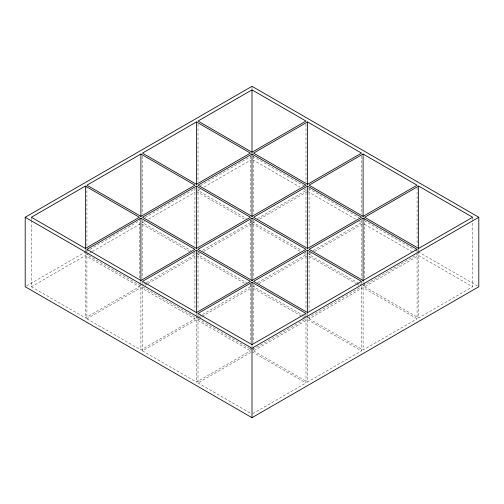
<?xml version="1.0" encoding="UTF-8"?>
<svg xmlns="http://www.w3.org/2000/svg" width="504" height="504" viewBox="0 0 504 504"><rect width="100%" height="100%" fill="white"/><g stroke="black" fill="none" stroke-linecap="round" stroke-linejoin="round"><path stroke-width="0.38" stroke-dasharray="2.52 1.89" d="M26.561 285.951L85.819 251.742M86.499 251.351L89.221 249.776M89.901 249.386L139.621 220.676M145.07 217.533L195.47 188.433M200.239 185.68L250.639 156.587M31.374 220.38L31.374 286.738L85.371 255.566L139.369 286.738L139.369 282.839M88.937 253.506L86.915 254.671L140.912 285.85L142.941 284.678M89.611 253.115L91.64 251.943M92.314 251.553L140.912 223.499L189.517 251.553M144.484 221.439L142.456 222.604L191.06 250.664M148.535 219.095L195.105 192.207M200.025 189.372L198.003 190.537L246.601 218.597M204.076 187.028L250.652 160.14M31.374 286.738L85.371 317.917L139.369 286.738M143.615 284.288L145.637 283.122M146.311 282.731L194.916 254.671L192.887 253.506M198.482 252.611L196.459 253.783L194.431 252.611M202.532 250.274L250.457 222.604L249.108 221.823M257.399 218.597L305.997 190.537L303.975 189.372M86.915 252.328L86.915 318.805L140.912 287.633L194.916 318.805L194.916 317.249M145.158 285.182L147.181 284.01M147.855 283.62L195.105 256.341M200.025 253.506L198.003 254.671L246.601 282.731M203.402 251.553L251.326 223.883M254.892 221.823L253.543 222.604L301.468 250.274M259.617 219.095L306.867 191.816M86.915 318.805L140.912 349.984L194.916 318.805M198.482 316.745L196.459 317.917L142.456 286.738M199.156 316.361L201.858 314.798M202.532 314.408L250.457 286.738L249.108 285.963M257.399 282.731L305.997 254.671L303.975 253.506M309.569 252.611L307.541 253.783L305.519 252.611M312.94 250.664L361.544 222.604L359.516 221.439M142.456 286.858L142.456 350.872L196.459 319.7L250.457 350.872L250.457 346.973M199.351 318.03L201.373 316.858M202.047 316.468L251.326 288.023M254.892 285.963L253.543 286.738L302.816 315.189M258.943 283.62L307.541 255.566M311.113 253.506L309.084 254.671L359.037 283.513M314.483 251.553L362.414 223.883M142.456 350.872L196.459 382.051L250.457 350.872M252.674 349.593L305.997 318.805M307.541 317.917L361.544 286.738M363.088 285.85L417.085 254.671M198.003 313.463L198.003 382.939L250.652 352.548M253.543 346.973L253.543 350.872L307.541 319.7L361.544 350.872L361.544 286.858M309.084 317.249L309.084 318.805L363.088 287.633L417.085 318.805L417.085 252.328M364.631 282.839L364.631 286.738L418.629 255.566L472.626 286.738L472.626 220.38M252.674 413.727L305.997 382.939L305.997 313.463M253.543 350.872L307.541 382.051L361.544 350.872M309.084 318.805L363.088 349.984L417.085 318.805M364.631 286.738L418.629 317.917L472.626 286.738M252.68 156.19L303.761 185.68M308.53 188.433L358.93 217.533M364.379 220.676L414.099 249.386M414.779 249.776L417.501 251.351M418.181 251.742L477.439 285.951M252.674 159.749L299.924 187.028M307.541 191.432L355.465 219.095M364.436 224.274L413.034 252.334M249.978 220.544L252 221.716M359.711 283.903L361.733 285.069M196.459 191.432L244.383 219.095M252 223.499L300.598 251.553M308.895 256.341L356.145 283.62M356.819 284.01L358.842 285.182M249.978 284.678L251.326 285.459M303.49 315.58L306.193 317.136M196.459 255.566L245.057 283.62M253.348 288.408L301.953 316.468M302.627 316.858L304.649 318.03M198.003 318.805L252 349.984M252 351.767L305.997 382.939M198.003 382.939L250.652 413.337M472.626 217.262L472.626 219.599M418.629 249.215L418.629 250.879M418.629 251.559L418.629 317.917M417.085 187.532L417.085 246.084M417.085 249.329L417.085 251.672M364.631 218.043L364.631 278.151M363.088 280.501L363.088 282.946M363.088 283.506L363.088 349.984M361.544 156.246L361.544 214.017M361.544 220.261L361.544 278.151M361.544 281.396L361.544 283.739M309.084 188.313L309.084 246.084M309.084 252.328L309.084 310.218M307.541 312.568L307.541 315.013M307.541 315.573L307.541 382.051M305.997 124.179L305.997 181.95M305.997 188.194L305.997 246.084M305.997 252.328L305.997 310.218M253.543 156.246L253.543 214.017M253.543 220.261L253.543 278.151M253.543 284.401L253.543 342.285M252 86.316L252 88.66M252 344.641L252 346.859M250.457 156.246L250.457 214.017M250.457 220.261L250.457 278.151M250.457 284.401L250.457 342.285M198.003 124.179L198.003 181.95M198.003 188.194L198.003 246.084M198.003 252.328L198.003 310.218M196.459 312.568L196.459 315.013M196.459 315.573L196.459 382.051M194.916 188.313L194.916 246.084M194.916 252.328L194.916 310.218M142.456 156.246L142.456 214.017M142.456 220.261L142.456 278.151M142.456 281.396L142.456 283.739M140.912 280.501L140.912 282.946M140.912 283.506L140.912 349.984M139.369 218.043L139.369 278.151M86.915 185.976L86.915 246.084M86.915 249.329L86.915 251.672M85.371 249.215L85.371 250.879M85.371 251.559L85.371 317.917M31.374 217.262L31.374 219.599"/><path stroke-width="0.76" d="M25.2 217.262L252 86.316L478.8 217.262L478.8 286.738L252 417.684L25.2 286.738L25.2 217.262L252 348.201L478.8 217.262M85.371 186.083L31.374 217.262L85.371 248.434L139.369 217.262L85.371 186.083L85.371 248.535M140.912 154.016L86.915 185.195L140.912 216.367L194.916 185.195L140.912 154.016L140.912 216.468M196.459 121.949L142.456 153.128L196.459 184.3L250.457 153.128L196.459 121.949L196.459 184.401M252 89.882L198.003 121.061L252 152.233L305.997 121.061L252 89.882L252 152.334M140.912 218.15L86.915 249.329L140.912 280.501L194.916 249.329L140.912 218.15L140.912 280.602M196.459 186.083L142.456 217.262L196.459 248.434L250.457 217.262L196.459 186.083L196.459 248.535M252 154.016L198.003 185.195L252 216.367L305.997 185.195L252 154.016L252 216.468M307.541 121.949L253.543 153.128L307.541 184.3L361.544 153.128L307.541 121.949L307.541 184.401M196.459 250.217L142.456 281.396L196.459 312.568L250.457 281.396L196.459 250.217L196.459 312.675M252 218.15L198.003 249.329L252 280.501L305.997 249.329L252 218.15L252 280.602M307.541 186.083L253.543 217.262L307.541 248.434L361.544 217.262L307.541 186.083L307.541 248.535M363.088 154.016L309.084 185.195L363.088 216.367L417.085 185.195L363.088 154.016L363.088 216.468M252 282.284L198.003 313.463L252 344.641L305.997 313.463L252 282.284L252 344.742M307.541 250.217L253.543 281.396L307.541 312.568L361.544 281.396L307.541 250.217L307.541 312.675M363.088 218.15L309.084 249.329L363.088 280.501L417.085 249.329L363.088 218.15L363.088 280.602M418.629 186.083L364.631 217.262L418.629 248.434L472.626 217.262L418.629 186.083L418.629 248.535M252 348.201L252 417.684"/></g></svg>
